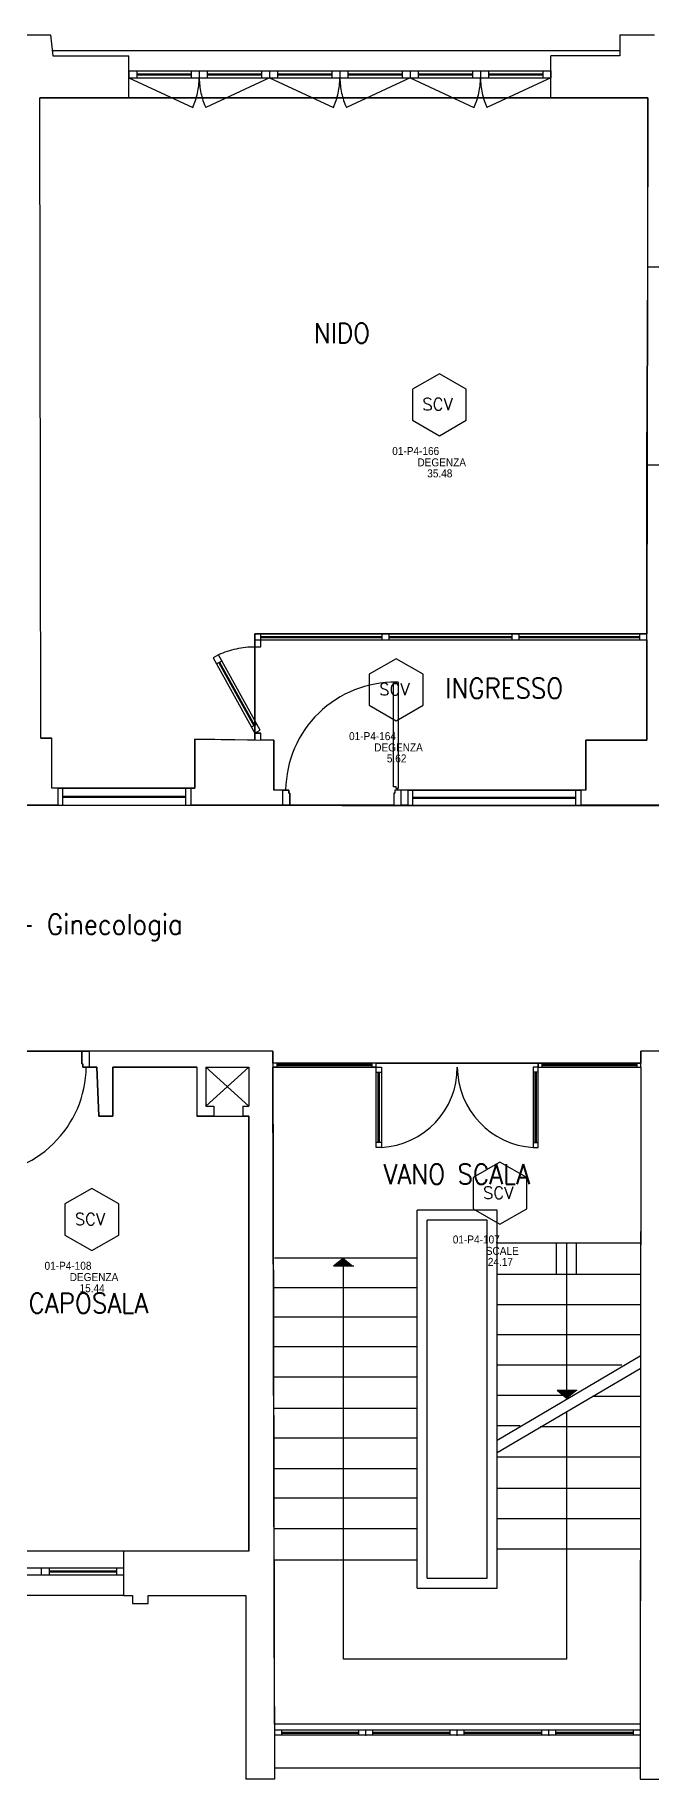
# Model space of a CAD drawing. Header units: inches. Extents: x 16420 to 16611, y 92341 to 92416.
# Drawn here: x 16511.77 to 16517.93, y 92392.79 to 92410.23 of the extents above; entities that cross this region are included whole.
import ezdxf
from ezdxf.enums import TextEntityAlignment as Align

# ---------------------------------------------------------------- set-up
doc = ezdxf.new("R2010")
doc.units = ezdxf.units.IN
doc.header["$LTSCALE"] = 50
doc.header["$MEASUREMENT"] = 0
doc.linetypes.add('HIDDEN2', pattern=[0.1875, 0.125, -0.0625])
doc.linetypes.add('NASCOSTA2', pattern=[0.1875, 0.125, -0.0625])
for name, color, linetype in [('A-LOCALI', 7, 'Continuous'), ('AA-CodiceVano', 7, 'Continuous'), ('GMM_DEST.USO', 50, 'Continuous'), ('PIANTA', 7, 'Continuous'), ('RM', 191, 'Continuous')]:
    doc.layers.add(name, color=color, linetype=linetype)
doc.styles.add('ARIAL', font='arial.ttf')
doc.styles.add('ARTECO', font='romans.shx', dxfattribs={"width": 0.9})
doc.styles.get("Standard").update_dxf_attribs({"font": 'txt.shx'})

# ---------------------------------------------------------------- blocks, each defined once
blk = doc.blocks.new('MFM_COD_VANO')
at = {"layer": 'A-LOCALI'}
for p, q in [((0, 0.621), (-0.269, 0.466)), ((0.269, 0.466), (0, 0.621)), ((-0.269, 0.466), (-0.269, 0.155)), ((0.269, 0.155), (0.269, 0.466)), ((-0.269, 0.155), (0, 0)), ((0, 0), (0.269, 0.155))]:
    blk.add_line(p, q, dxfattribs=at)
blk.add_text('SCV', height=0.12, dxfattribs=at).set_placement((-0.17, 0.255))
at = {"layer": 'A-LOCALI', "flags": 9}
for tag in ['MFM_NAME', 'MFM_COD_COMPLESSO', 'MFM_COD_EDIFICIO', 'MFM_COD_PIANO', 'MFM_COD_MACROAREA', 'MFM_ZONA', 'MFM_REPARTO']:
    blk.add_attdef(tag, (-0.084, 0.188), '', height=0.005, dxfattribs=at)
blk.add_attdef('MFM_ALTEZZA', text='', height=0.005, dxfattribs=at).set_placement((-0.057, 0.188), align=Align.CENTER)
at = {"layer": 'A-LOCALI', "style": 'ARIAL', "width": 0.9, "flags": 8}
for tag, p in [('MFM_COD_UT', (-0.026, -0.078)), ('MFM_DESTINAZIONE_USO', (0.023, -0.306)), ('MFM_SUPERFICIE', (0.004, -0.416))]:
    blk.add_attdef(tag, text='', height=0.08, dxfattribs=at).set_placement(p, align=Align.CENTER)
at = {"layer": 'A-LOCALI', "style": 'ARIAL', "width": 0.9}
for tag, p, height, flags in [('MFM_COD_LOCALE', (-0.472, -0.192), 0.08, 8), ('MFM_COD_SCHEDA', (-0.275, -0.483), 0.04, 9)]:
    blk.add_attdef(tag, p, '', height=height, dxfattribs=dict(at, flags=flags))

msp = doc.modelspace()

# ---------------------------------------------------------------- linework, layer by layer
at = {"layer": 'PIANTA', "color": 0}
for p, q in [((16511.58, 92410.233), (16511.926, 92410.233)), ((16511.926, 92410.233), (16511.949, 92410.023)), ((16517.62, 92410.233), (16517.967, 92410.233)), ((16517.62, 92410.233), (16517.62, 92410.023)), ((16517.62, 92410.073), (16511.943, 92410.073)), ((16511.949, 92410.023), (16512.709, 92410.023)), ((16512.709, 92409.603), (16512.709, 92410.023)), ((16517.62, 92410.023), (16516.929, 92410.023)), ((16516.929, 92409.603), (16516.929, 92410.023)), ((16512.709, 92409.873), (16516.929, 92409.873)), ((16512.709, 92409.873), (16512.709, 92409.803)), ((16512.789, 92409.873), (16512.789, 92409.803)), ((16512.789, 92409.843), (16513.333, 92409.843)), ((16513.333, 92409.873), (16513.333, 92409.803)), ((16513.413, 92409.873), (16513.413, 92409.803)), ((16513.493, 92409.873), (16513.493, 92409.803)), ((16513.493, 92409.843), (16514.036, 92409.844)), ((16514.036, 92409.873), (16514.036, 92409.803)), ((16514.116, 92409.873), (16514.116, 92409.803)), ((16514.196, 92409.873), (16514.196, 92409.803)), ((16514.196, 92409.844), (16514.739, 92409.844)), ((16514.739, 92409.873), (16514.739, 92409.803)), ((16514.819, 92409.873), (16514.819, 92409.803)), ((16514.899, 92409.873), (16514.899, 92409.803)), ((16514.899, 92409.844), (16515.443, 92409.844)), ((16515.443, 92409.873), (16515.443, 92409.803)), ((16515.523, 92409.873), (16515.523, 92409.803)), ((16515.603, 92409.873), (16515.603, 92409.803)), ((16515.603, 92409.844), (16516.146, 92409.844)), ((16516.146, 92409.873), (16516.146, 92409.803)), ((16516.226, 92409.873), (16516.226, 92409.803)), ((16516.306, 92409.873), (16516.306, 92409.803)), ((16516.306, 92409.844), (16516.849, 92409.844)), ((16516.849, 92409.873), (16516.849, 92409.803)), ((16516.929, 92409.873), (16516.929, 92409.803)), ((16512.709, 92409.803), (16516.929, 92409.803)), ((16512.789, 92409.833), (16513.333, 92409.833)), ((16513.493, 92409.833), (16514.036, 92409.834)), ((16514.196, 92409.834), (16514.739, 92409.834)), ((16514.899, 92409.834), (16515.443, 92409.834)), ((16515.603, 92409.834), (16516.146, 92409.834)), ((16516.306, 92409.834), (16516.849, 92409.834)), ((16512.709, 92409.603), (16511.819, 92409.603)), ((16511.829, 92403.203), (16511.819, 92409.603)), ((16516.929, 92409.603), (16512.709, 92409.603)), ((16517.899, 92409.603), (16516.929, 92409.603)), ((16517.899, 92407.913), (16517.899, 92409.603)), ((16517.889, 92405.933), (16517.899, 92407.913)), ((16517.899, 92407.913), (16518.209, 92407.913)), ((16517.889, 92403.183), (16517.889, 92405.933)), ((16517.889, 92405.933), (16518.209, 92405.933)), ((16513.969, 92404.243), (16517.889, 92404.243)), ((16513.969, 92404.113), (16513.969, 92404.243)), ((16513.969, 92404.183), (16517.889, 92404.183)), ((16513.969, 92404.113), (16514.029, 92404.113)), ((16514.029, 92404.113), (16514.029, 92404.243)), ((16514.029, 92404.218), (16515.238, 92404.218)), ((16514.029, 92404.208), (16515.238, 92404.208)), ((16515.238, 92404.243), (16515.238, 92404.183)), ((16515.308, 92404.243), (16515.308, 92404.183)), ((16515.308, 92404.218), (16516.541, 92404.218)), ((16515.308, 92404.208), (16516.541, 92404.208)), ((16516.541, 92404.243), (16516.541, 92404.183)), ((16516.611, 92404.243), (16516.611, 92404.183)), ((16516.611, 92404.218), (16517.819, 92404.218)), ((16516.611, 92404.208), (16517.819, 92404.208)), ((16517.819, 92404.183), (16517.819, 92404.243)), ((16513.604, 92404.034), (16513.552, 92404.005)), ((16513.552, 92404.005), (16513.969, 92403.253)), ((16513.638, 92403.973), (16513.586, 92403.944)), ((16514.022, 92403.282), (16513.604, 92404.034)), ((16513.608, 92403.956), (16513.957, 92403.326)), ((16513.616, 92403.961), (16513.966, 92403.331)), ((16515.351, 92403.744), (16515.351, 92402.716)), ((16515.384, 92403.744), (16515.351, 92403.744)), ((16515.384, 92403.761), (16515.384, 92403.744)), ((16515.401, 92403.76), (16515.384, 92403.761)), ((16515.401, 92403.76), (16515.401, 92402.699)), ((16513.935, 92403.314), (16513.988, 92403.343)), ((16513.969, 92403.253), (16514.022, 92403.282)), ((16513.969, 92403.183), (16513.969, 92403.253)), ((16513.969, 92403.253), (16514.029, 92403.253)), ((16514.029, 92403.183), (16514.029, 92403.253)), ((16511.829, 92403.203), (16511.939, 92403.203)), ((16511.939, 92402.703), (16511.939, 92403.203)), ((16513.369, 92402.703), (16513.369, 92403.193)), ((16513.369, 92403.193), (16514.159, 92403.183)), ((16514.159, 92402.683), (16514.159, 92403.183)), ((16514.159, 92403.183), (16514.159, 92402.683)), ((16517.279, 92402.683), (16517.279, 92403.183)), ((16517.279, 92403.183), (16517.889, 92403.183)), ((16511.999, 92402.703), (16511.939, 92402.703)), ((16511.999, 92402.703), (16513.329, 92402.703)), ((16511.999, 92402.703), (16511.999, 92402.533)), ((16512.049, 92402.533), (16512.049, 92402.703)), ((16513.279, 92402.533), (16513.279, 92402.703)), ((16513.279, 92402.533), (16513.279, 92402.703)), ((16513.329, 92402.703), (16513.329, 92402.533)), ((16513.329, 92402.703), (16513.369, 92402.703)), ((16515.384, 92402.716), (16515.351, 92402.716)), ((16515.384, 92402.699), (16515.384, 92402.716)), ((16515.401, 92402.699), (16515.384, 92402.699)), ((16511.999, 92402.533), (16509.239, 92402.533)), ((16511.999, 92402.533), (16513.329, 92402.533)), ((16512.049, 92402.623), (16513.279, 92402.623)), ((16512.049, 92402.613), (16513.279, 92402.613)), ((16514.249, 92402.533), (16513.329, 92402.533)), ((16514.249, 92402.683), (16514.159, 92402.683)), ((16514.249, 92402.683), (16514.309, 92402.683)), ((16514.249, 92402.533), (16514.249, 92402.683)), ((16514.319, 92402.533), (16514.249, 92402.533)), ((16514.309, 92402.683), (16514.309, 92402.65)), ((16514.309, 92402.65), (16514.319, 92402.65)), ((16514.319, 92402.65), (16514.319, 92402.533)), ((16515.359, 92402.65), (16515.369, 92402.65)), ((16515.359, 92402.65), (16515.359, 92402.533)), ((16515.359, 92402.533), (16515.429, 92402.533)), ((16515.369, 92402.683), (16515.369, 92402.65)), ((16515.429, 92402.683), (16515.369, 92402.683)), ((16515.499, 92402.683), (16515.429, 92402.683)), ((16515.429, 92402.683), (16515.429, 92402.533)), ((16515.499, 92402.533), (16515.429, 92402.533)), ((16515.499, 92402.683), (16517.229, 92402.683)), ((16515.499, 92402.683), (16515.499, 92402.533)), ((16515.499, 92402.533), (16517.229, 92402.533)), ((16515.549, 92402.533), (16515.549, 92402.683)), ((16515.549, 92402.613), (16517.179, 92402.613)), ((16515.549, 92402.603), (16517.179, 92402.603)), ((16517.179, 92402.533), (16517.179, 92402.683)), ((16517.179, 92402.533), (16517.179, 92402.683)), ((16517.229, 92402.683), (16517.229, 92402.533)), ((16517.279, 92402.683), (16517.229, 92402.683)), ((16520.659, 92402.533), (16517.229, 92402.533)), ((16512.239, 92400.073), (16512.314, 92400.073)), ((16512.239, 92399.946), (16512.239, 92400.073)), ((16514.149, 92400.073), (16512.314, 92400.073)), ((16512.314, 92399.913), (16512.314, 92400.073)), ((16514.149, 92400.073), (16514.164, 92392.793)), ((16517.829, 92399.913), (16517.829, 92400.073)), ((16519.659, 92400.073), (16517.829, 92400.073)), ((16512.239, 92399.946), (16512.249, 92399.946)), ((16512.249, 92399.913), (16512.249, 92399.946)), ((16512.314, 92399.913), (16512.249, 92399.913)), ((16512.389, 92399.913), (16512.314, 92399.913)), ((16512.409, 92399.423), (16512.389, 92399.913)), ((16513.389, 92399.913), (16512.549, 92399.913)), ((16512.549, 92399.913), (16512.549, 92399.423)), ((16513.389, 92399.913), (16513.389, 92399.423)), ((16513.479, 92399.913), (16513.909, 92399.913)), ((16513.479, 92399.913), (16513.479, 92399.523)), ((16513.479, 92399.523), (16513.909, 92399.913)), ((16513.909, 92399.523), (16513.479, 92399.913)), ((16513.909, 92399.913), (16513.909, 92399.523)), ((16515.184, 92399.953), (16514.149, 92399.953)), ((16515.184, 92399.913), (16514.149, 92399.913)), ((16514.189, 92399.953), (16514.189, 92399.913)), ((16515.144, 92399.938), (16514.189, 92399.938)), ((16515.144, 92399.928), (16514.189, 92399.928)), ((16515.144, 92399.913), (16515.144, 92399.953)), ((16515.184, 92399.913), (16515.184, 92399.953)), ((16515.184, 92399.913), (16515.235, 92399.913)), ((16515.184, 92399.109), (16515.184, 92399.913)), ((16515.235, 92399.913), (16515.235, 92399.109)), ((16516.754, 92399.913), (16516.754, 92399.109)), ((16516.804, 92399.913), (16516.754, 92399.913)), ((16516.804, 92399.913), (16516.804, 92399.953)), ((16516.804, 92399.953), (16517.829, 92399.953)), ((16516.804, 92399.913), (16517.829, 92399.913)), ((16516.804, 92399.109), (16516.804, 92399.913)), ((16516.844, 92399.913), (16516.844, 92399.953)), ((16516.844, 92399.938), (16517.789, 92399.938)), ((16516.844, 92399.928), (16517.789, 92399.928)), ((16517.789, 92399.953), (16517.789, 92399.913)), ((16517.829, 92399.913), (16517.824, 92392.793)), ((16517.829, 92399.913), (16517.829, 92399.913)), ((16515.184, 92399.862), (16515.235, 92399.862)), ((16515.203, 92399.159), (16515.203, 92399.862)), ((16515.216, 92399.159), (16515.216, 92399.862)), ((16516.804, 92399.862), (16516.754, 92399.862)), ((16516.773, 92399.159), (16516.773, 92399.862)), ((16516.785, 92399.159), (16516.785, 92399.862)), ((16512.549, 92399.423), (16512.409, 92399.423)), ((16513.559, 92399.423), (16513.389, 92399.423)), ((16513.479, 92399.523), (16513.559, 92399.523)), ((16513.559, 92399.523), (16513.559, 92399.423)), ((16513.559, 92399.423), (16513.849, 92399.423)), ((16513.849, 92399.523), (16513.909, 92399.523)), ((16513.849, 92399.523), (16513.849, 92399.423)), ((16513.909, 92399.423), (16513.849, 92399.423)), ((16513.909, 92395.073), (16513.909, 92399.423)), ((16515.235, 92399.159), (16515.184, 92399.159)), ((16515.235, 92399.109), (16515.184, 92399.109)), ((16516.754, 92399.159), (16516.804, 92399.159)), ((16516.754, 92399.109), (16516.804, 92399.109)), ((16515.594, 92394.703), (16515.594, 92398.483)), ((16516.394, 92398.483), (16515.594, 92398.483)), ((16515.694, 92394.803), (16515.694, 92398.383)), ((16516.294, 92398.383), (16515.694, 92398.383)), ((16516.294, 92394.803), (16516.294, 92398.383)), ((16516.394, 92394.703), (16516.394, 92398.483)), ((16517.824, 92398.153), (16516.394, 92398.153)), ((16516.987, 92397.84), (16516.987, 92398.153)), ((16517.087, 92398.153), (16517.087, 92396.594)), ((16517.187, 92397.84), (16517.187, 92398.153)), ((16515.594, 92398.003), (16514.164, 92398.003)), ((16514.857, 92398.003), (16514.757, 92397.921)), ((16514.857, 92397.921), (16514.757, 92397.921)), ((16514.857, 92393.993), (16514.857, 92397.921)), ((16514.958, 92397.921), (16514.857, 92397.921)), ((16517.824, 92397.84), (16516.394, 92397.84)), ((16515.594, 92397.707), (16514.164, 92397.707)), ((16517.824, 92397.537), (16516.394, 92397.537)), ((16515.594, 92397.411), (16514.164, 92397.411)), ((16515.594, 92397.115), (16514.164, 92397.115)), ((16517.824, 92397.234), (16516.394, 92397.234)), ((16517.639, 92396.931), (16516.394, 92396.931)), ((16515.594, 92396.811), (16514.164, 92396.811)), ((16517.118, 92396.628), (16516.394, 92396.628)), ((16517.092, 92396.597), (16516.992, 92396.679)), ((16517.092, 92396.679), (16516.992, 92396.679)), ((16517.193, 92396.679), (16517.092, 92396.679)), ((16517.824, 92396.618), (16517.346, 92396.618)), ((16515.594, 92396.498), (16514.164, 92396.498)), ((16517.087, 92396.468), (16517.087, 92393.993)), ((16516.623, 92396.325), (16516.394, 92396.325)), ((16517.824, 92396.315), (16516.823, 92396.315)), ((16515.594, 92396.202), (16514.164, 92396.202)), ((16515.594, 92395.897), (16514.164, 92395.897)), ((16517.824, 92396.012), (16516.394, 92396.012)), ((16515.594, 92395.601), (16514.164, 92395.601)), ((16517.826, 92395.699), (16516.394, 92395.699)), ((16517.825, 92395.396), (16516.394, 92395.396)), ((16515.594, 92395.295), (16514.164, 92395.295)), ((16512.659, 92395.073), (16511.089, 92395.073)), ((16512.659, 92394.628), (16512.659, 92395.073)), ((16513.909, 92395.073), (16512.659, 92395.073)), ((16517.824, 92395.093), (16516.394, 92395.093)), ((16512.659, 92394.903), (16511.089, 92394.903)), ((16511.834, 92394.833), (16511.834, 92394.903)), ((16511.914, 92394.833), (16511.914, 92394.903)), ((16512.589, 92394.872), (16511.914, 92394.872)), ((16512.589, 92394.862), (16511.914, 92394.862)), ((16512.589, 92394.833), (16512.589, 92394.903)), ((16515.594, 92394.983), (16514.164, 92394.983)), ((16512.659, 92394.833), (16511.089, 92394.833)), ((16515.594, 92394.703), (16516.394, 92394.703)), ((16515.694, 92394.803), (16516.294, 92394.803)), ((16512.659, 92394.628), (16511.089, 92394.628)), ((16512.659, 92394.628), (16512.744, 92394.628)), ((16512.694, 92394.628), (16512.694, 92394.628)), ((16512.744, 92394.628), (16512.744, 92394.548)), ((16512.744, 92394.548), (16512.9, 92394.548)), ((16512.9, 92394.548), (16512.9, 92394.628)), ((16512.9, 92394.628), (16513.879, 92394.628)), ((16513.879, 92394.628), (16513.879, 92392.793)), ((16517.087, 92393.993), (16514.857, 92393.993)), ((16517.824, 92393.343), (16514.164, 92393.343)), ((16517.824, 92393.283), (16514.164, 92393.283)), ((16514.234, 92393.283), (16514.234, 92393.233)), ((16515.009, 92393.233), (16515.009, 92393.283)), ((16515.079, 92393.233), (16515.079, 92393.283)), ((16515.149, 92393.233), (16515.149, 92393.283)), ((16515.924, 92393.233), (16515.924, 92393.283)), ((16515.994, 92393.233), (16515.994, 92393.283)), ((16516.064, 92393.233), (16516.064, 92393.283)), ((16516.839, 92393.233), (16516.839, 92393.283)), ((16516.909, 92393.233), (16516.909, 92393.283)), ((16516.979, 92393.233), (16516.979, 92393.283)), ((16517.754, 92393.283), (16517.754, 92393.233)), ((16517.824, 92393.233), (16514.164, 92393.233)), ((16514.234, 92393.263), (16515.009, 92393.263)), ((16514.234, 92393.253), (16515.009, 92393.253)), ((16515.149, 92393.263), (16515.924, 92393.263)), ((16515.149, 92393.253), (16515.924, 92393.253)), ((16516.064, 92393.263), (16516.839, 92393.263)), ((16516.064, 92393.253), (16516.839, 92393.253)), ((16516.979, 92393.263), (16517.754, 92393.263)), ((16516.979, 92393.253), (16517.754, 92393.253)), ((16514.164, 92392.793), (16513.879, 92392.793)), ((16517.824, 92392.903), (16514.164, 92392.903)), ((16517.824, 92392.793), (16518.069, 92392.793))]:
    msp.add_line(p, q, dxfattribs=at)
at = {"layer": 'PIANTA', "color": 0, "linetype": 'NASCOSTA2'}
for p, q in [((16512.709, 92409.803), (16513.348, 92409.508)), ((16514.116, 92409.803), (16513.477, 92409.508)), ((16514.116, 92409.803), (16514.754, 92409.508)), ((16515.523, 92409.803), (16514.884, 92409.508)), ((16515.523, 92409.803), (16516.161, 92409.508)), ((16516.929, 92409.803), (16516.291, 92409.508))]:
    msp.add_line(p, q, dxfattribs=at)
at = {"layer": 'PIANTA', "color": 0, "linetype": 'HIDDEN2'}
for p, q in [((16517.824, 92397.022), (16516.394, 92396.18)), ((16517.824, 92396.895), (16516.394, 92396.055))]:
    msp.add_line(p, q, dxfattribs=at)
at = {"layer": 'PIANTA', "color": 0}
msp.add_circle((16515.392, 92402.691), 0.00633, dxfattribs=at)
at = {"layer": 'PIANTA', "color": 0, "linetype": 'NASCOSTA2'}
for centre, radius, start, end in [((16512.709, 92409.803), 0.703, 335.2177, 0), ((16514.116, 92409.803), 0.703, 180, 204.7823), ((16514.116, 92409.803), 0.703, 335.2177, 0), ((16515.523, 92409.803), 0.703, 180, 204.7823), ((16515.523, 92409.803), 0.703, 335.2177, 0), ((16516.929, 92409.803), 0.703, 180, 204.7823), ((16513.974, 92403.207), 0.906, 90.3195, 114.106), ((16515.368, 92402.67), 1.091, 89.1387, 179.277), ((16511.191, 92399.927), 1.091, 269.1387, 359.277), ((16515.193, 92399.909), 0.801, 272.9994, 0.2919), ((16516.805, 92399.918), 0.811, 180.3593, 266.3491)]:
    msp.add_arc(centre, radius, start, end, dxfattribs=at)
at = {"layer": 'PIANTA', "color": 0}
for p in [(16515.079, 92393.233), (16515.994, 92393.233), (16516.909, 92393.233)]:
    msp.add_point(p, dxfattribs=at)
for points in [[(16514.958, 92397.921), (16514.857, 92398.003), (16514.757, 92397.921)], [(16517.193, 92396.679), (16517.092, 92396.597), (16516.992, 92396.679)]]:
    msp.add_solid(points, dxfattribs=at)
at = {"layer": 'RM'}
for points in [[(16517.899, 92409.603), (16517.889, 92404.243), (16513.969, 92404.243), (16513.969, 92403.183), (16513.369, 92403.193), (16513.369, 92402.703), (16511.939, 92402.703), (16511.939, 92403.203), (16511.829, 92403.203), (16511.819, 92409.603)], [(16517.889, 92404.183), (16517.889, 92403.183), (16517.279, 92403.183), (16517.279, 92402.683), (16515.369, 92402.683), (16515.369, 92402.65), (16515.359, 92402.65), (16515.359, 92402.533), (16514.319, 92402.533), (16514.319, 92402.65), (16514.309, 92402.65), (16514.309, 92402.683), (16514.159, 92402.683), (16514.159, 92403.183), (16514.029, 92403.185), (16514.029, 92403.253), (16513.969, 92403.253), (16513.969, 92404.113), (16514.029, 92404.113), (16514.029, 92404.183)], [(16513.389, 92399.913), (16513.389, 92399.423), (16513.909, 92399.423), (16513.909, 92395.073), (16510.644, 92395.073), (16510.644, 92399.423), (16511.029, 92399.423), (16511.049, 92399.913), (16511.189, 92399.913), (16511.189, 92399.946), (16511.199, 92399.946), (16511.199, 92400.073), (16512.239, 92400.073), (16512.239, 92399.946), (16512.249, 92399.946), (16512.249, 92399.913), (16512.389, 92399.913), (16512.409, 92399.423), (16512.549, 92399.423), (16512.549, 92399.913)], [(16517.829, 92399.913), (16517.824, 92393.343), (16514.164, 92393.343), (16514.149, 92399.913), (16515.184, 92399.913), (16515.184, 92399.953), (16516.804, 92399.953), (16516.804, 92399.913)]]:
    msp.add_lwpolyline(points, close=True, dxfattribs=at)
msp.add_lwpolyline([(16519.729, 92400.073), (16517.829, 92400.073), (16517.829, 92399.953), (16514.149, 92399.953), (16514.149, 92400.073), (16512.239, 92400.073), (16511.199, 92400.073), (16509.269, 92400.073), (16508.379, 92400.073), (16507.169, 92400.073), (16507.169, 92402.533), (16508.139, 92402.533), (16509.169, 92402.533), (16514.319, 92402.533), (16515.357, 92402.525), (16520.689, 92402.533)], dxfattribs=at)

# ---------------------------------------------------------------- block references
at = {"layer": 'AA-CodiceVano'}
ref = msp.add_blockref('MFM_COD_VANO', (16515.815, 92406.225), dxfattribs=at)
ref.add_attrib('MFM_COD_LOCALE', '01-P4-166', (16515.343, 92406.033), dxfattribs={"layer": 'A-LOCALI', "height": 0.08, "style": 'ARIAL', "width": 0.9})
ref.add_attrib('MFM_SUPERFICIE', '35.48', dxfattribs={"layer": 'A-LOCALI', "height": 0.08, "style": 'ARIAL', "width": 0.9}).set_placement((16515.819, 92405.809), align=Align.CENTER)
ref.add_attrib('MFM_DESTINAZIONE_USO', 'DEGENZA', dxfattribs={"layer": 'A-LOCALI', "height": 0.08, "style": 'ARIAL', "width": 0.9}).set_placement((16515.838, 92405.919), align=Align.CENTER)
ref = msp.add_blockref('MFM_COD_VANO', (16515.383, 92403.375), dxfattribs=at)
ref.add_attrib('MFM_COD_LOCALE', '01-P4-164', (16514.911, 92403.182), dxfattribs={"layer": 'A-LOCALI', "height": 0.08, "style": 'ARIAL', "width": 0.9})
ref.add_attrib('MFM_SUPERFICIE', '5.62', dxfattribs={"layer": 'A-LOCALI', "height": 0.08, "style": 'ARIAL', "width": 0.9}).set_placement((16515.387, 92402.959), align=Align.CENTER)
ref.add_attrib('MFM_DESTINAZIONE_USO', 'DEGENZA', dxfattribs={"layer": 'A-LOCALI', "height": 0.08, "style": 'ARIAL', "width": 0.9}).set_placement((16515.406, 92403.069), align=Align.CENTER)
ref = msp.add_blockref('MFM_COD_VANO', (16516.421, 92398.341), dxfattribs=at)
ref.add_attrib('MFM_COD_LOCALE', '01-P4-107', (16515.949, 92398.149), dxfattribs={"layer": 'A-LOCALI', "height": 0.08, "style": 'ARIAL', "width": 0.9})
ref.add_attrib('MFM_SUPERFICIE', '24.17', dxfattribs={"layer": 'A-LOCALI', "height": 0.08, "style": 'ARIAL', "width": 0.9}).set_placement((16516.425, 92397.925), align=Align.CENTER)
ref.add_attrib('MFM_DESTINAZIONE_USO', 'SCALE', dxfattribs={"layer": 'A-LOCALI', "height": 0.08, "style": 'ARIAL', "width": 0.9}).set_placement((16516.444, 92398.035), align=Align.CENTER)
ref = msp.add_blockref('MFM_COD_VANO', (16512.338, 92398.078), dxfattribs=at)
ref.add_attrib('MFM_COD_LOCALE', '01-P4-108', (16511.865, 92397.886), dxfattribs={"layer": 'A-LOCALI', "height": 0.08, "style": 'ARIAL', "width": 0.9})
ref.add_attrib('MFM_SUPERFICIE', '15.44', dxfattribs={"layer": 'A-LOCALI', "height": 0.08, "style": 'ARIAL', "width": 0.9}).set_placement((16512.341, 92397.662), align=Align.CENTER)
ref.add_attrib('MFM_DESTINAZIONE_USO', 'DEGENZA', dxfattribs={"layer": 'A-LOCALI', "height": 0.08, "style": 'ARIAL', "width": 0.9}).set_placement((16512.36, 92397.773), align=Align.CENTER)

# ---------------------------------------------------------------- texts
at = {"layer": 'GMM_DEST.USO', "color": 0, "style": 'ARTECO', "width": 0.9}
for s, p in [('NIDO', (16514.839, 92407.152)), ('INGRESSO', (16516.463, 92403.6)), ('VANO SCALA', (16515.988, 92398.743)), ('CAPOSALA', (16512.304, 92397.452))]:
    msp.add_text(s, height=0.2, dxfattribs=at).set_placement(p, align=Align.CENTER)
msp.add_text('Degenze Ostetricia - Ginecologia', height=0.2, dxfattribs=at).set_placement((16509.181, 92401.24))

doc.saveas('drawing.dxf')
